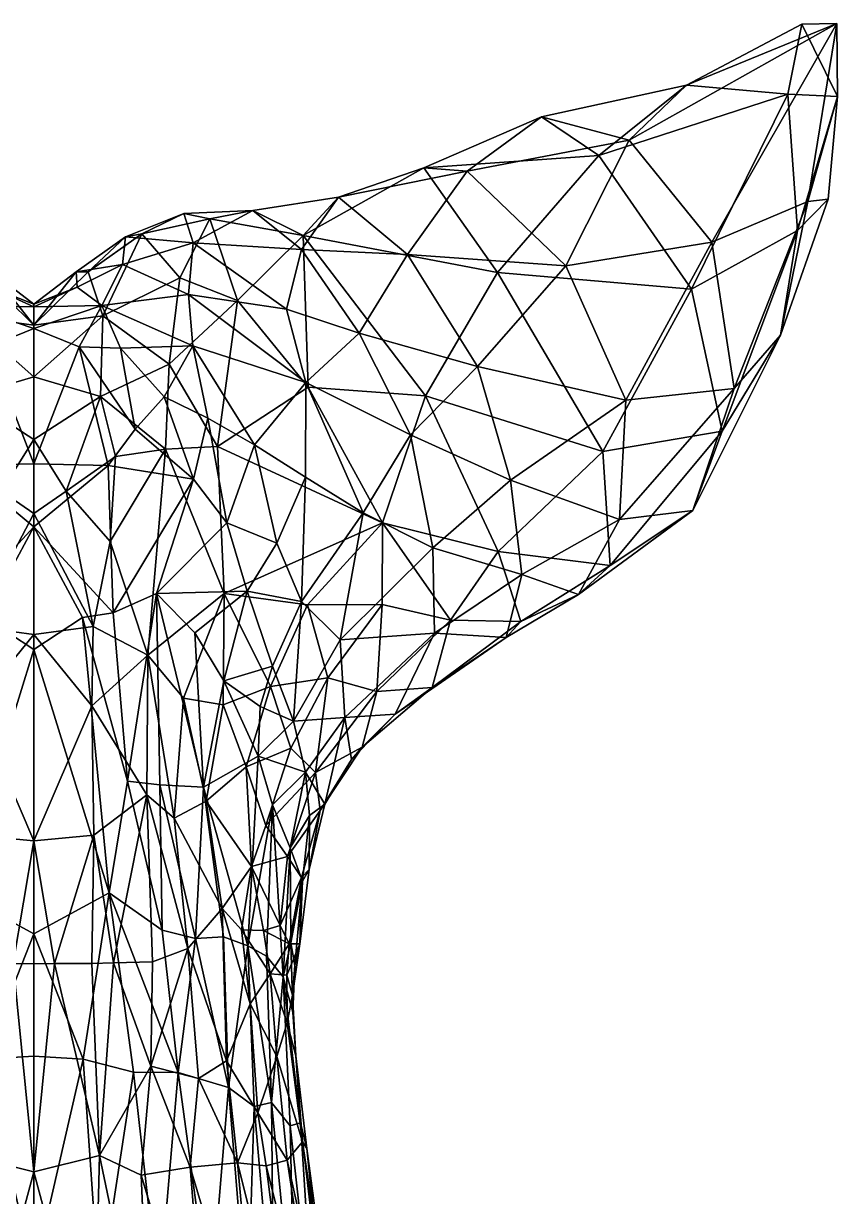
# Model space of a CAD drawing. Extents: x -2.24 to 2.24, y -3.24 to 6.35.
# Drawn here: x -0.021 to 1.593, y 4.027 to 6.352 of the extents above; entities that cross this region are included whole.
import ezdxf

# ---------------------------------------------------------------- set-up
doc = ezdxf.new("R2010")
doc.units = 0
doc.layers.add('ORCA$LWO', color=1, linetype='CONTINUOUS')

msp = doc.modelspace()

# ---------------------------------------------------------------- linework, layer by layer
at = {"layer": 'ORCA$LWO'}
for points in [[(1.5916, 6.3522, -0.5285), (1.2937, 6.2298, -0.5744), (1.1797, 6.121, -0.475)], [(1.3437, 5.9191, -0.4239), (1.5916, 6.3522, -0.5285), (1.1797, 6.121, -0.475)], [(1.5916, 6.3522, -0.5285), (1.522, 6.3511, -0.605), (1.2937, 6.2298, -0.5744)], [(1.4945, 6.2121, -0.6256), (1.2937, 6.2298, -0.5744), (1.522, 6.3511, -0.605)], [(1.5339, 5.9991, -0.4953), (1.5916, 6.3522, -0.5285), (1.3437, 5.9191, -0.4239)], [(1.593, 6.2075, -0.5852), (1.4945, 6.2121, -0.6256), (1.522, 6.3511, -0.605)], [(1.593, 6.2075, -0.5852), (1.522, 6.3511, -0.605), (1.5916, 6.3522, -0.5285)], [(1.593, 6.2075, -0.5852), (1.5916, 6.3522, -0.5285), (1.5339, 5.9991, -0.4953)], [(1.1201, 6.0904, -0.6147), (1.0063, 6.1674, -0.5394), (1.2937, 6.2298, -0.5744)], [(1.1797, 6.121, -0.475), (1.2937, 6.2298, -0.5744), (1.0063, 6.1674, -0.5394)], [(1.1201, 6.0904, -0.6147), (1.2937, 6.2298, -0.5744), (1.4945, 6.2121, -0.6256)], [(1.3033, 5.8256, -0.6219), (1.1201, 6.0904, -0.6147), (1.4945, 6.2121, -0.6256)], [(1.5137, 5.9421, -0.5925), (1.3033, 5.8256, -0.6219), (1.4945, 6.2121, -0.6256)], [(1.5137, 5.9421, -0.5925), (1.4945, 6.2121, -0.6256), (1.593, 6.2075, -0.5852)], [(1.5744, 6.0042, -0.5505), (1.5137, 5.9421, -0.5925), (1.593, 6.2075, -0.5852)], [(1.5744, 6.0042, -0.5505), (1.593, 6.2075, -0.5852), (1.5339, 5.9991, -0.4953)], [(1.1201, 6.0904, -0.6147), (0.7731, 6.0661, -0.576), (1.0063, 6.1674, -0.5394)], [(0.8591, 6.0598, -0.4683), (1.0063, 6.1674, -0.5394), (0.7731, 6.0661, -0.576)], [(1.1797, 6.121, -0.475), (1.0063, 6.1674, -0.5394), (0.8591, 6.0598, -0.4683)], [(1.1797, 6.121, -0.475), (0.8591, 6.0598, -0.4683), (1.0543, 5.8719, -0.3827)], [(1.3437, 5.9191, -0.4239), (1.1797, 6.121, -0.475), (1.0543, 5.8719, -0.3827)], [(0.9188, 5.859, -0.631), (0.7731, 6.0661, -0.576), (1.1201, 6.0904, -0.6147)], [(1.3033, 5.8256, -0.6219), (0.9188, 5.859, -0.631), (1.1201, 6.0904, -0.6147)], [(0.9188, 5.859, -0.631), (0.5338, 5.9318, -0.6131), (0.7731, 6.0661, -0.576)], [(0.6038, 6.0078, -0.4953), (0.7731, 6.0661, -0.576), (0.5338, 5.9318, -0.6131)], [(0.8591, 6.0598, -0.4683), (0.7731, 6.0661, -0.576), (0.6038, 6.0078, -0.4953)], [(0.7406, 5.8941, -0.3818), (0.8591, 6.0598, -0.4683), (0.6038, 6.0078, -0.4953)], [(1.0543, 5.8719, -0.3827), (0.8591, 6.0598, -0.4683), (0.7406, 5.8941, -0.3818)], [(0.6038, 6.0078, -0.4953), (0.5338, 5.9318, -0.6131), (0.4339, 5.9814, -0.5015)], [(0.6038, 6.0078, -0.4953), (0.4339, 5.9814, -0.5015), (0.5308, 5.9046, -0.39)], [(0.7406, 5.8941, -0.3818), (0.6038, 6.0078, -0.4953), (0.5308, 5.9046, -0.39)], [(1.3881, 5.629, -0.4143), (1.5339, 5.9991, -0.4953), (1.3437, 5.9191, -0.4239)], [(1.4801, 5.7348, -0.5032), (1.5339, 5.9991, -0.4953), (1.3881, 5.629, -0.4143)], [(1.4801, 5.7348, -0.5032), (1.5137, 5.9421, -0.5925), (1.5744, 6.0042, -0.5505)], [(1.4801, 5.7348, -0.5032), (1.5744, 6.0042, -0.5505), (1.5339, 5.9991, -0.4953)], [(0.2976, 5.9755, -0.4764), (0.2142, 5.9351, -0.548), (0.1815, 5.9297, -0.4441)], [(0.2976, 5.9755, -0.4764), (0.1815, 5.9297, -0.4441), (0.3157, 5.9175, -0.3737)], [(0.2976, 5.9755, -0.4764), (0.3489, 5.965, -0.587), (0.2142, 5.9351, -0.548)], [(0.4339, 5.9814, -0.5015), (0.3489, 5.965, -0.587), (0.2976, 5.9755, -0.4764)], [(0.3157, 5.9175, -0.3737), (0.4339, 5.9814, -0.5015), (0.2976, 5.9755, -0.4764)], [(0.5308, 5.9046, -0.39), (0.4339, 5.9814, -0.5015), (0.3157, 5.9175, -0.3737)], [(0.4339, 5.9814, -0.5015), (0.5338, 5.9318, -0.6131), (0.3489, 5.965, -0.587)], [(0.2893, 5.8479, -0.6191), (0.2142, 5.9351, -0.548), (0.3489, 5.965, -0.587)], [(0.2893, 5.8479, -0.6191), (0.3489, 5.965, -0.587), (0.4034, 5.8029, -0.6389)], [(0.4034, 5.8029, -0.6389), (0.3489, 5.965, -0.587), (0.5338, 5.9318, -0.6131)], [(0.1815, 5.9297, -0.4441), (0.1079, 5.86, -0.5109), (0.084, 5.8599, -0.4141)], [(0.176, 5.8745, -0.3506), (0.1815, 5.9297, -0.4441), (0.084, 5.8599, -0.4141)], [(0.137, 5.7731, -0.5745), (0.1079, 5.86, -0.5109), (0.2142, 5.9351, -0.548)], [(0.1815, 5.9297, -0.4441), (0.2142, 5.9351, -0.548), (0.1079, 5.86, -0.5109)], [(0.2893, 5.8479, -0.6191), (0.137, 5.7731, -0.5745), (0.2142, 5.9351, -0.548)], [(0.3157, 5.9175, -0.3737), (0.1815, 5.9297, -0.4441), (0.176, 5.8745, -0.3506)], [(0.5439, 5.6315, -0.6236), (0.4034, 5.8029, -0.6389), (0.5338, 5.9318, -0.6131)], [(0.7766, 5.6143, -0.6168), (0.5338, 5.9318, -0.6131), (0.9188, 5.859, -0.631)], [(0.7766, 5.6143, -0.6168), (0.5439, 5.6315, -0.6236), (0.5338, 5.9318, -0.6131)], [(1.3642, 5.5443, -0.5487), (1.3033, 5.8256, -0.6219), (1.5137, 5.9421, -0.5925)], [(1.3642, 5.5443, -0.5487), (1.5137, 5.9421, -0.5925), (1.4801, 5.7348, -0.5032)], [(0.3067, 5.8153, -0.2985), (0.3157, 5.9175, -0.3737), (0.176, 5.8745, -0.3506)], [(0.5009, 5.7862, -0.3072), (0.3157, 5.9175, -0.3737), (0.3067, 5.8153, -0.2985)], [(0.5009, 5.7862, -0.3072), (0.5308, 5.9046, -0.39), (0.3157, 5.9175, -0.3737)], [(1.1735, 5.606, -0.3495), (1.3437, 5.9191, -0.4239), (1.0543, 5.8719, -0.3827)], [(1.3881, 5.629, -0.4143), (1.3437, 5.9191, -0.4239), (1.1735, 5.606, -0.3495)], [(0.6449, 5.7387, -0.3087), (0.5308, 5.9046, -0.39), (0.5009, 5.7862, -0.3072)], [(0.6449, 5.7387, -0.3087), (0.7406, 5.8941, -0.3818), (0.5308, 5.9046, -0.39)], [(0.8794, 5.6727, -0.3187), (0.7406, 5.8941, -0.3818), (0.6449, 5.7387, -0.3087)], [(0.8794, 5.6727, -0.3187), (1.0543, 5.8719, -0.3827), (0.7406, 5.8941, -0.3818)], [(0, 5.7542, -0.4649), (-0.137, 5.7731, -0.5745), (-0.1079, 5.86, -0.5109)], [(-0.1079, 5.86, -0.5109), (-0.084, 5.8599, -0.4141), (0, 5.7542, -0.4649)], [(0, 5.7962, -0.3852), (-0.084, 5.8599, -0.4141), (-0.0856, 5.8296, -0.3284)], [(0, 5.7542, -0.4649), (-0.084, 5.8599, -0.4141), (0, 5.7962, -0.3852)], [(0.137, 5.7731, -0.5745), (0, 5.7542, -0.4649), (0.1079, 5.86, -0.5109)], [(0.084, 5.8599, -0.4141), (0.1079, 5.86, -0.5109), (0, 5.7542, -0.4649)], [(0.084, 5.8599, -0.4141), (0, 5.7542, -0.4649), (0, 5.7962, -0.3852)], [(0.084, 5.8599, -0.4141), (0, 5.7962, -0.3852), (0.0856, 5.8296, -0.3284)], [(0.176, 5.8745, -0.3506), (0.084, 5.8599, -0.4141), (0.0856, 5.8296, -0.3284)], [(0.1348, 5.7931, -0.2776), (0.176, 5.8745, -0.3506), (0.0856, 5.8296, -0.3284)], [(0.3067, 5.8153, -0.2985), (0.176, 5.8745, -0.3506), (0.1348, 5.7931, -0.2776)], [(0.7766, 5.6143, -0.6168), (0.9188, 5.859, -0.631), (1.1277, 5.5038, -0.5954)], [(1.1735, 5.606, -0.3495), (1.0543, 5.8719, -0.3827), (0.8794, 5.6727, -0.3187)], [(1.1277, 5.5038, -0.5954), (0.9188, 5.859, -0.631), (1.3033, 5.8256, -0.6219)], [(0.2685, 5.6772, -0.6231), (0.137, 5.7731, -0.5745), (0.2893, 5.8479, -0.6191)], [(0.4034, 5.8029, -0.6389), (0.2685, 5.6772, -0.6231), (0.2893, 5.8479, -0.6191)], [(-0.0856, 5.8296, -0.3284), (-0.1348, 5.7931, -0.2776), (0, 5.7908, -0.3064)], [(0, 5.7962, -0.3852), (-0.0856, 5.8296, -0.3284), (0, 5.7908, -0.3064)], [(0.0856, 5.8296, -0.3284), (0, 5.7962, -0.3852), (0, 5.7908, -0.3064)], [(0.1348, 5.7931, -0.2776), (0.0856, 5.8296, -0.3284), (0, 5.7908, -0.3064)], [(0.3067, 5.8153, -0.2985), (0.1348, 5.7931, -0.2776), (0.3153, 5.7133, -0.2497)], [(0.5009, 5.7862, -0.3072), (0.3067, 5.8153, -0.2985), (0.5393, 5.6406, -0.2584)], [(0.5393, 5.6406, -0.2584), (0.3067, 5.8153, -0.2985), (0.3153, 5.7133, -0.2497)], [(1.3642, 5.5443, -0.5487), (1.1277, 5.5038, -0.5954), (1.3033, 5.8256, -0.6219)], [(0, 5.7908, -0.3064), (-0.1348, 5.7931, -0.2776), (0, 5.7474, -0.2301)], [(0, 5.7474, -0.2301), (-0.1348, 5.7931, -0.2776), (-0.0897, 5.7111, -0.2134)], [(0.1348, 5.7931, -0.2776), (0, 5.7908, -0.3064), (0, 5.7474, -0.2301)], [(0.1348, 5.7931, -0.2776), (0, 5.7474, -0.2301), (0.0897, 5.7111, -0.2134)], [(0.1717, 5.7088, -0.2245), (0.1348, 5.7931, -0.2776), (0.0897, 5.7111, -0.2134)], [(0.3153, 5.7133, -0.2497), (0.1348, 5.7931, -0.2776), (0.1717, 5.7088, -0.2245)], [(0.3641, 5.5138, -0.6193), (0.2685, 5.6772, -0.6231), (0.4034, 5.8029, -0.6389)], [(0.5439, 5.6315, -0.6236), (0.3641, 5.5138, -0.6193), (0.4034, 5.8029, -0.6389)], [(0, 5.6517, -0.5224), (-0.1319, 5.6127, -0.5977), (-0.137, 5.7731, -0.5745)], [(0, 5.6517, -0.5224), (-0.137, 5.7731, -0.5745), (0, 5.7542, -0.4649)], [(0.1319, 5.6127, -0.5977), (0, 5.6517, -0.5224), (0.137, 5.7731, -0.5745)], [(0.137, 5.7731, -0.5745), (0, 5.6517, -0.5224), (0, 5.7542, -0.4649)], [(0.2685, 5.6772, -0.6231), (0.1319, 5.6127, -0.5977), (0.137, 5.7731, -0.5745)], [(0.5393, 5.6406, -0.2584), (0.6449, 5.7387, -0.3087), (0.5009, 5.7862, -0.3072)], [(0, 5.7474, -0.2301), (-0.0897, 5.7111, -0.2134), (0, 5.4797, -0.0221)], [(0.0897, 5.7111, -0.2134), (0, 5.7474, -0.2301), (0, 5.4797, -0.0221)], [(0.7466, 5.537, -0.2693), (0.6449, 5.7387, -0.3087), (0.5393, 5.6406, -0.2584)], [(0.8794, 5.6727, -0.3187), (0.6449, 5.7387, -0.3087), (0.7466, 5.537, -0.2693)], [(1.3061, 5.3871, -0.4465), (1.3642, 5.5443, -0.5487), (1.4801, 5.7348, -0.5032)], [(1.3061, 5.3871, -0.4465), (1.4801, 5.7348, -0.5032), (1.3881, 5.629, -0.4143)], [(0, 5.4797, -0.0221), (-0.0897, 5.7111, -0.2134), (-0.1473, 5.4763, -0.0664)], [(0.0897, 5.7111, -0.2134), (0, 5.4797, -0.0221), (0.1473, 5.4763, -0.0664)], [(0.2009, 5.5479, -0.1342), (0.1717, 5.7088, -0.2245), (0.0897, 5.7111, -0.2134)], [(0.1473, 5.4763, -0.0664), (0.2009, 5.5479, -0.1342), (0.0897, 5.7111, -0.2134)], [(0.2584, 5.6125, -0.1908), (0.3153, 5.7133, -0.2497), (0.1717, 5.7088, -0.2245)], [(0.2584, 5.6125, -0.1908), (0.1717, 5.7088, -0.2245), (0.2009, 5.5479, -0.1342)], [(0.3451, 5.5701, -0.1946), (0.3153, 5.7133, -0.2497), (0.2584, 5.6125, -0.1908)], [(0.4374, 5.5174, -0.1986), (0.3153, 5.7133, -0.2497), (0.3451, 5.5701, -0.1946)], [(0.4374, 5.5174, -0.1986), (0.5393, 5.6406, -0.2584), (0.3153, 5.7133, -0.2497)], [(0.261, 5.5086, -0.617), (0.1319, 5.6127, -0.5977), (0.2685, 5.6772, -0.6231)], [(0.261, 5.5086, -0.617), (0.2685, 5.6772, -0.6231), (0.3641, 5.5138, -0.6193)], [(0.9451, 5.4471, -0.298), (0.8794, 5.6727, -0.3187), (0.7466, 5.537, -0.2693)], [(0.9451, 5.4471, -0.298), (1.1735, 5.606, -0.3495), (0.8794, 5.6727, -0.3187)], [(0, 5.5278, -0.5564), (-0.1319, 5.6127, -0.5977), (0, 5.6517, -0.5224)], [(0.1319, 5.6127, -0.5977), (0, 5.5278, -0.5564), (0, 5.6517, -0.5224)], [(0.6908, 5.3624, -0.5808), (0.3641, 5.5138, -0.6193), (0.5439, 5.6315, -0.6236)], [(0.5385, 5.4529, -0.2037), (0.5393, 5.6406, -0.2584), (0.4374, 5.5174, -0.1986)], [(0.6525, 5.3822, -0.2152), (0.5393, 5.6406, -0.2584), (0.5385, 5.4529, -0.2037)], [(0.6525, 5.3822, -0.2152), (0.7466, 5.537, -0.2693), (0.5393, 5.6406, -0.2584)], [(0.6908, 5.3624, -0.5808), (0.5439, 5.6315, -0.6236), (0.7766, 5.6143, -0.6168)], [(1.3881, 5.629, -0.4143), (1.1735, 5.606, -0.3495), (1.161, 5.369, -0.3582)], [(1.3061, 5.3871, -0.4465), (1.3881, 5.629, -0.4143), (1.161, 5.369, -0.3582)], [(0, 5.5278, -0.5564), (-0.0643, 5.4252, -0.5877), (-0.1319, 5.6127, -0.5977)], [(0.0643, 5.4252, -0.5877), (0, 5.5278, -0.5564), (0.1319, 5.6127, -0.5977)], [(0.0643, 5.4252, -0.5877), (0.1319, 5.6127, -0.5977), (0.1616, 5.4938, -0.6072)], [(0.261, 5.5086, -0.617), (0.1616, 5.4938, -0.6072), (0.1319, 5.6127, -0.5977)], [(0.3165, 5.4493, -0.1362), (0.2584, 5.6125, -0.1908), (0.2009, 5.5479, -0.1342)], [(0.3165, 5.4493, -0.1362), (0.3451, 5.5701, -0.1946), (0.2584, 5.6125, -0.1908)], [(0.9204, 5.3059, -0.5524), (0.6908, 5.3624, -0.5808), (0.7766, 5.6143, -0.6168)], [(0.9204, 5.3059, -0.5524), (0.7766, 5.6143, -0.6168), (1.1277, 5.5038, -0.5954)], [(1.161, 5.369, -0.3582), (1.1735, 5.606, -0.3495), (0.9451, 5.4471, -0.298)], [(0.3824, 5.3624, -0.1342), (0.3451, 5.5701, -0.1946), (0.3165, 5.4493, -0.1362)], [(0.3824, 5.3624, -0.1342), (0.4374, 5.5174, -0.1986), (0.3451, 5.5701, -0.1946)], [(0.3165, 5.4493, -0.1362), (0.2009, 5.5479, -0.1342), (0.1473, 5.4763, -0.0664)], [(0.7911, 5.3131, -0.2493), (0.7466, 5.537, -0.2693), (0.6525, 5.3822, -0.2152)], [(0.7911, 5.3131, -0.2493), (0.9451, 5.4471, -0.298), (0.7466, 5.537, -0.2693)], [(1.1426, 5.278, -0.5007), (1.1277, 5.5038, -0.5954), (1.3642, 5.5443, -0.5487)], [(1.3061, 5.3871, -0.4465), (1.1426, 5.278, -0.5007), (1.3642, 5.5443, -0.5487)], [(0, 5.3813, -0.5764), (-0.0643, 5.4252, -0.5877), (0, 5.5278, -0.5564)], [(0.0643, 5.4252, -0.5877), (0, 5.3813, -0.5764), (0, 5.5278, -0.5564)], [(0.3776, 5.2227, -0.5767), (0.261, 5.5086, -0.617), (0.3641, 5.5138, -0.6193)], [(0.3776, 5.2227, -0.5767), (0.3641, 5.5138, -0.6193), (0.6908, 5.3624, -0.5808)], [(0.4818, 5.3225, -0.1597), (0.4374, 5.5174, -0.1986), (0.3824, 5.3624, -0.1342)], [(0.4818, 5.3225, -0.1597), (0.5385, 5.4529, -0.2037), (0.4374, 5.5174, -0.1986)], [(0.1514, 5.3257, -0.5971), (0.0643, 5.4252, -0.5877), (0.1616, 5.4938, -0.6072)], [(0.261, 5.5086, -0.617), (0.1514, 5.3257, -0.5971), (0.1616, 5.4938, -0.6072)], [(0.2257, 5.1001, -0.5799), (0.1514, 5.3257, -0.5971), (0.261, 5.5086, -0.617)], [(0.2257, 5.1001, -0.5799), (0.261, 5.5086, -0.617), (0.3776, 5.2227, -0.5767)], [(1.1426, 5.278, -0.5007), (0.9204, 5.3059, -0.5524), (1.1277, 5.5038, -0.5954)], [(0, 5.3545, 0.0509), (-0.1473, 5.4763, -0.0664), (-0.1575, 5.1839, 0.0785)], [(0, 5.4797, -0.0221), (-0.1473, 5.4763, -0.0664), (0, 5.3545, 0.0509)], [(0.1473, 5.4763, -0.0664), (0, 5.4797, -0.0221), (0, 5.3545, 0.0509)], [(0.1473, 5.4763, -0.0664), (0, 5.3545, 0.0509), (0.1575, 5.1839, 0.0785)], [(0.1575, 5.1839, 0.0785), (0.3165, 5.4493, -0.1362), (0.1473, 5.4763, -0.0664)], [(0.3165, 5.4493, -0.1362), (0.1575, 5.1839, 0.0785), (0.2433, 5.2227, 0.006)], [(0.2433, 5.2227, 0.006), (0.3824, 5.3624, -0.1342), (0.3165, 5.4493, -0.1362)], [(0.5307, 5.2065, -0.1574), (0.5385, 5.4529, -0.2037), (0.4818, 5.3225, -0.1597)], [(0.5307, 5.2065, -0.1574), (0.6525, 5.3822, -0.2152), (0.5385, 5.4529, -0.2037)], [(0.9672, 5.2605, -0.3171), (0.9451, 5.4471, -0.298), (0.7911, 5.3131, -0.2493)], [(0.9672, 5.2605, -0.3171), (1.161, 5.369, -0.3582), (0.9451, 5.4471, -0.298)], [(0, 5.3813, -0.5764), (-0.1178, 5.1569, -0.5926), (-0.0643, 5.4252, -0.5877)], [(0.1178, 5.1569, -0.5926), (0, 5.3813, -0.5764), (0.0643, 5.4252, -0.5877)], [(0.1178, 5.1569, -0.5926), (0.0643, 5.4252, -0.5877), (0.1514, 5.3257, -0.5971)], [(0, 5.1414, -0.5945), (-0.1178, 5.1569, -0.5926), (0, 5.3813, -0.5764)], [(0.1178, 5.1569, -0.5926), (0, 5.1414, -0.5945), (0, 5.3813, -0.5764)], [(0.6072, 5.1307, -0.1855), (0.6525, 5.3822, -0.2152), (0.5307, 5.2065, -0.1574)], [(0.6072, 5.1307, -0.1855), (0.7911, 5.3131, -0.2493), (0.6525, 5.3822, -0.2152)], [(1.0799, 5.2203, -0.4004), (1.1426, 5.278, -0.5007), (1.3061, 5.3871, -0.4465)], [(1.0799, 5.2203, -0.4004), (1.3061, 5.3871, -0.4465), (1.161, 5.369, -0.3582)], [(-0.0968, 5.1751, 0.1071), (0, 5.3545, 0.0509), (-0.1575, 5.1839, 0.0785)], [(0, 5.1114, 0.1556), (0, 5.3545, 0.0509), (-0.0968, 5.1751, 0.1071)], [(0, 5.3545, 0.0509), (0, 5.1114, 0.1556), (0.0968, 5.1751, 0.1071)], [(0, 5.3545, 0.0509), (0.0968, 5.1751, 0.1071), (0.1575, 5.1839, 0.0785)], [(0.4231, 5.2269, -0.1151), (0.3824, 5.3624, -0.1342), (0.2433, 5.2227, 0.006)], [(0.3776, 5.2227, -0.5767), (0.6908, 5.3624, -0.5808), (0.5422, 5.2, -0.5569)], [(0.4231, 5.2269, -0.1151), (0.4818, 5.3225, -0.1597), (0.3824, 5.3624, -0.1342)], [(0.6905, 5.2008, -0.547), (0.5422, 5.2, -0.5569), (0.6908, 5.3624, -0.5808)], [(0.6905, 5.2008, -0.547), (0.6908, 5.3624, -0.5808), (0.8259, 5.17, -0.5155)], [(0.8259, 5.17, -0.5155), (0.6908, 5.3624, -0.5808), (0.9204, 5.3059, -0.5524)], [(1.0799, 5.2203, -0.4004), (1.161, 5.369, -0.3582), (0.9672, 5.2605, -0.3171)], [(0.2257, 5.1001, -0.5799), (0.1178, 5.1569, -0.5926), (0.1514, 5.3257, -0.5971)], [(0.5307, 5.2065, -0.1574), (0.4818, 5.3225, -0.1597), (0.4231, 5.2269, -0.1151)], [(0.7943, 5.1438, -0.2693), (0.7911, 5.3131, -0.2493), (0.6072, 5.1307, -0.1855)], [(0.9672, 5.2605, -0.3171), (0.7911, 5.3131, -0.2493), (0.7943, 5.1438, -0.2693)], [(0.9654, 5.167, -0.4611), (0.8259, 5.17, -0.5155), (0.9204, 5.3059, -0.5524)], [(0.9654, 5.167, -0.4611), (0.9204, 5.3059, -0.5524), (1.1426, 5.278, -0.5007)], [(0.9654, 5.167, -0.4611), (1.1426, 5.278, -0.5007), (1.0799, 5.2203, -0.4004)], [(0.9364, 5.1354, -0.3648), (0.9672, 5.2605, -0.3171), (0.7943, 5.1438, -0.2693)], [(0.9364, 5.1354, -0.3648), (1.0799, 5.2203, -0.4004), (0.9672, 5.2605, -0.3171)], [(0.1859, 4.8508, 0.1964), (0.2433, 5.2227, 0.006), (0.1575, 5.1839, 0.0785)], [(0.2433, 5.2227, 0.006), (0.1859, 4.8508, 0.1964), (0.2498, 4.8435, 0.1652)], [(0.2967, 5.0154, -0.5594), (0.2257, 5.1001, -0.5799), (0.3776, 5.2227, -0.5767)], [(0.3194, 5.1448, -0.0202), (0.4231, 5.2269, -0.1151), (0.2433, 5.2227, 0.006)], [(0.2433, 5.2227, 0.006), (0.2498, 4.8435, 0.1652), (0.3361, 4.8385, 0.0978)], [(0.3194, 5.1448, -0.0202), (0.2433, 5.2227, 0.006), (0.3361, 4.8385, 0.0978)], [(0.3756, 5.0017, -0.539), (0.2967, 5.0154, -0.5594), (0.3776, 5.2227, -0.5767)], [(0.4231, 5.2269, -0.1151), (0.3194, 5.1448, -0.0202), (0.3768, 5.0492, -0.036)], [(0.3756, 5.0017, -0.539), (0.3776, 5.2227, -0.5767), (0.4694, 5.0384, -0.5255)], [(0.4231, 5.2269, -0.1151), (0.3768, 5.0492, -0.036), (0.4728, 5.0785, -0.1144)], [(0.4694, 5.0384, -0.5255), (0.3776, 5.2227, -0.5767), (0.5422, 5.2, -0.5569)], [(0.4728, 5.0785, -0.1144), (0.5307, 5.2065, -0.1574), (0.4231, 5.2269, -0.1151)], [(0.9364, 5.1354, -0.3648), (0.9654, 5.167, -0.4611), (1.0799, 5.2203, -0.4004)], [(0.5827, 5.0555, -0.5102), (0.4694, 5.0384, -0.5255), (0.5422, 5.2, -0.5569)], [(0.5146, 4.9694, -0.1333), (0.5307, 5.2065, -0.1574), (0.4728, 5.0785, -0.1144)], [(0.5146, 4.9694, -0.1333), (0.6072, 5.1307, -0.1855), (0.5307, 5.2065, -0.1574)], [(0.5827, 5.0555, -0.5102), (0.5422, 5.2, -0.5569), (0.6905, 5.2008, -0.547)], [(0.6796, 5.0281, -0.4716), (0.5827, 5.0555, -0.5102), (0.6905, 5.2008, -0.547)], [(0.6796, 5.0281, -0.4716), (0.6905, 5.2008, -0.547), (0.8259, 5.17, -0.5155)], [(-0.0968, 5.1751, 0.1071), (-0.1492, 4.6292, 0.2896), (0, 5.1114, 0.1556)], [(0.1492, 4.6292, 0.2896), (0.0968, 5.1751, 0.1071), (0, 5.1114, 0.1556)], [(0.1575, 5.1839, 0.0785), (0.0968, 5.1751, 0.1071), (0.1859, 4.8508, 0.1964)], [(0.1492, 4.6292, 0.2896), (0.1859, 4.8508, 0.1964), (0.0968, 5.1751, 0.1071)], [(0.7896, 5.0362, -0.4136), (0.6796, 5.0281, -0.4716), (0.8259, 5.17, -0.5155)], [(0.7896, 5.0362, -0.4136), (0.8259, 5.17, -0.5155), (0.9654, 5.167, -0.4611)], [(0.9364, 5.1354, -0.3648), (0.7896, 5.0362, -0.4136), (0.9654, 5.167, -0.4611)], [(0, 5.1414, -0.5945), (-0.1148, 4.9999, -0.5929), (-0.1178, 5.1569, -0.5926)], [(0, 4.7327, -0.6174), (-0.1148, 4.9999, -0.5929), (0, 5.1414, -0.5945)], [(0.1148, 4.9999, -0.5929), (0, 5.1414, -0.5945), (0.1178, 5.1569, -0.5926)], [(0.1148, 4.9999, -0.5929), (0, 4.7327, -0.6174), (0, 5.1414, -0.5945)], [(0.2257, 5.1001, -0.5799), (0.1148, 4.9999, -0.5929), (0.1178, 5.1569, -0.5926)], [(0.3194, 5.1448, -0.0202), (0.3361, 4.8385, 0.0978), (0.3768, 5.0492, -0.036)], [(0.7943, 5.1438, -0.2693), (0.6072, 5.1307, -0.1855), (0.6166, 4.9766, -0.2133)], [(0.7164, 4.9831, -0.3043), (0.7943, 5.1438, -0.2693), (0.6166, 4.9766, -0.2133)], [(0.7164, 4.9831, -0.3043), (0.9364, 5.1354, -0.3648), (0.7943, 5.1438, -0.2693)], [(0.6166, 4.9766, -0.2133), (0.6072, 5.1307, -0.1855), (0.5146, 4.9694, -0.1333)], [(0.7164, 4.9831, -0.3043), (0.7896, 5.0362, -0.4136), (0.9364, 5.1354, -0.3648)], [(-0.1492, 4.6292, 0.2896), (0, 4.5481, 0.3419), (0, 5.1114, 0.1556)], [(0, 4.5481, 0.3419), (0.1492, 4.6292, 0.2896), (0, 5.1114, 0.1556)], [(0.2243, 4.8233, -0.5616), (0.1148, 4.9999, -0.5929), (0.2257, 5.1001, -0.5799)], [(0.2243, 4.8233, -0.5616), (0.2257, 5.1001, -0.5799), (0.2784, 4.777, -0.5369)], [(0.2784, 4.777, -0.5369), (0.2257, 5.1001, -0.5799), (0.2967, 5.0154, -0.5594)], [(0.4488, 4.9985, -0.0853), (0.4728, 5.0785, -0.1144), (0.3768, 5.0492, -0.036)], [(0.5146, 4.9694, -0.1333), (0.4728, 5.0785, -0.1144), (0.4488, 4.9985, -0.0853)], [(0.3768, 5.0492, -0.036), (0.3361, 4.8385, 0.0978), (0.4448, 4.9002, -0.0583)], [(0.4488, 4.9985, -0.0853), (0.3768, 5.0492, -0.036), (0.4448, 4.9002, -0.0583)], [(0.5096, 4.9162, -0.4758), (0.4694, 5.0384, -0.5255), (0.5827, 5.0555, -0.5102)], [(0.5582, 4.8677, -0.42), (0.5096, 4.9162, -0.4758), (0.5827, 5.0555, -0.5102)], [(0.5582, 4.8677, -0.42), (0.5827, 5.0555, -0.5102), (0.6796, 5.0281, -0.4716)], [(0.421, 4.8793, -0.4976), (0.3756, 5.0017, -0.539), (0.4694, 5.0384, -0.5255)], [(0.5096, 4.9162, -0.4758), (0.421, 4.8793, -0.4976), (0.4694, 5.0384, -0.5255)], [(0.6511, 4.9182, -0.3678), (0.5582, 4.8677, -0.42), (0.6796, 5.0281, -0.4716)], [(0.6511, 4.9182, -0.3678), (0.6796, 5.0281, -0.4716), (0.7896, 5.0362, -0.4136)], [(0.7164, 4.9831, -0.3043), (0.6511, 4.9182, -0.3678), (0.7896, 5.0362, -0.4136)], [(0, 4.7327, -0.6174), (-0.1191, 4.7436, -0.594), (-0.1148, 4.9999, -0.5929)], [(0.1191, 4.7436, -0.594), (0, 4.7327, -0.6174), (0.1148, 4.9999, -0.5929)], [(0.2243, 4.8233, -0.5616), (0.1191, 4.7436, -0.594), (0.1148, 4.9999, -0.5929)], [(0.3414, 4.8111, -0.5144), (0.2784, 4.777, -0.5369), (0.2967, 5.0154, -0.5594)], [(0.3414, 4.8111, -0.5144), (0.2967, 5.0154, -0.5594), (0.3756, 5.0017, -0.539)], [(0.3414, 4.8111, -0.5144), (0.3756, 5.0017, -0.539), (0.421, 4.8793, -0.4976)], [(0.4448, 4.9002, -0.0583), (0.5146, 4.9694, -0.1333), (0.4488, 4.9985, -0.0853)], [(0.6166, 4.9766, -0.2133), (0.5146, 4.9694, -0.1333), (0.5387, 4.8686, -0.1568)], [(0.5771, 4.8051, -0.2375), (0.6166, 4.9766, -0.2133), (0.5387, 4.8686, -0.1568)], [(0.5771, 4.8051, -0.2375), (0.6299, 4.8938, -0.272), (0.6166, 4.9766, -0.2133)], [(0.6299, 4.8938, -0.272), (0.7164, 4.9831, -0.3043), (0.6166, 4.9766, -0.2133)], [(0.6299, 4.8938, -0.272), (0.6511, 4.9182, -0.3678), (0.7164, 4.9831, -0.3043)], [(0.5146, 4.9694, -0.1333), (0.4448, 4.9002, -0.0583), (0.5387, 4.8686, -0.1568)], [(0.46, 4.7627, -0.4433), (0.421, 4.8793, -0.4976), (0.5096, 4.9162, -0.4758)], [(0.46, 4.7627, -0.4433), (0.5096, 4.9162, -0.4758), (0.5582, 4.8677, -0.42)], [(0.5675, 4.7924, -0.3279), (0.5582, 4.8677, -0.42), (0.6511, 4.9182, -0.3678)], [(0.5675, 4.7924, -0.3279), (0.6511, 4.9182, -0.3678), (0.6299, 4.8938, -0.272)], [(0.4448, 4.9002, -0.0583), (0.3361, 4.8385, 0.0978), (0.4243, 4.5241, 0.1029)], [(0.4448, 4.9002, -0.0583), (0.4243, 4.5241, 0.1029), (0.4733, 4.8036, -0.0688)], [(0.4448, 4.9002, -0.0583), (0.4733, 4.8036, -0.0688), (0.5387, 4.8686, -0.1568)], [(0.5771, 4.8051, -0.2375), (0.5675, 4.7924, -0.3279), (0.6299, 4.8938, -0.272)], [(0.4312, 4.6815, -0.4417), (0.3414, 4.8111, -0.5144), (0.421, 4.8793, -0.4976)], [(0.46, 4.7627, -0.4433), (0.4312, 4.6815, -0.4417), (0.421, 4.8793, -0.4976)], [(0.5027, 4.7014, -0.3802), (0.46, 4.7627, -0.4433), (0.5582, 4.8677, -0.42)], [(0.5387, 4.8686, -0.1568), (0.4733, 4.8036, -0.0688), (0.5084, 4.7186, -0.1098)], [(0.5675, 4.7924, -0.3279), (0.5027, 4.7014, -0.3802), (0.5582, 4.8677, -0.42)], [(0.5084, 4.7186, -0.1098), (0.5467, 4.7823, -0.1741), (0.5387, 4.8686, -0.1568)], [(0.5467, 4.7823, -0.1741), (0.5771, 4.8051, -0.2375), (0.5387, 4.8686, -0.1568)], [(0.1492, 4.6292, 0.2896), (0.2541, 4.5554, 0.2683), (0.1859, 4.8508, 0.1964)], [(0.2498, 4.8435, 0.1652), (0.1859, 4.8508, 0.1964), (0.2541, 4.5554, 0.2683)], [(0.2498, 4.8435, 0.1652), (0.2541, 4.5554, 0.2683), (0.3207, 4.5386, 0.2219)], [(0.3361, 4.8385, 0.0978), (0.2498, 4.8435, 0.1652), (0.3207, 4.5386, 0.2219)], [(0.3758, 4.5421, 0.1618), (0.3361, 4.8385, 0.0978), (0.3207, 4.5386, 0.2219)], [(0.3758, 4.5421, 0.1618), (0.4243, 4.5241, 0.1029), (0.3361, 4.8385, 0.0978)], [(0.1191, 4.7436, -0.594), (0.2243, 4.8233, -0.5616), (0.1579, 4.4908, -0.5705)], [(0.235, 4.4928, -0.5467), (0.1579, 4.4908, -0.5705), (0.2243, 4.8233, -0.5616)], [(0.3052, 4.5192, -0.5125), (0.235, 4.4928, -0.5467), (0.2243, 4.8233, -0.5616)], [(0.2243, 4.8233, -0.5616), (0.2784, 4.777, -0.5369), (0.3052, 4.5192, -0.5125)], [(0.3734, 4.598, -0.4696), (0.2784, 4.777, -0.5369), (0.3414, 4.8111, -0.5144)], [(0.3734, 4.598, -0.4696), (0.3414, 4.8111, -0.5144), (0.4312, 4.6815, -0.4417)], [(0.4243, 4.5241, 0.1029), (0.4611, 4.5035, 0.0454), (0.4733, 4.8036, -0.0688)], [(0.4733, 4.8036, -0.0688), (0.4611, 4.5035, 0.0454), (0.4942, 4.4626, -0.0176)], [(0.4733, 4.8036, -0.0688), (0.4942, 4.4626, -0.0176), (0.5084, 4.7186, -0.1098)], [(0.5305, 4.6598, -0.3065), (0.5027, 4.7014, -0.3802), (0.5675, 4.7924, -0.3279)], [(0.5305, 4.6598, -0.3065), (0.5675, 4.7924, -0.3279), (0.5455, 4.6755, -0.2329)], [(0.5455, 4.6755, -0.2329), (0.5675, 4.7924, -0.3279), (0.5771, 4.8051, -0.2375)], [(0.5771, 4.8051, -0.2375), (0.5467, 4.7823, -0.1741), (0.5455, 4.6755, -0.2329)], [(0.3734, 4.598, -0.4696), (0.3052, 4.5192, -0.5125), (0.2784, 4.777, -0.5369)], [(0.5467, 4.7823, -0.1741), (0.5084, 4.7186, -0.1098), (0.5328, 4.6524, -0.1688)], [(0.5467, 4.7823, -0.1741), (0.5328, 4.6524, -0.1688), (0.5455, 4.6755, -0.2329)], [(0, 4.7327, -0.6174), (-0.0411, 4.4892, -0.6052), (-0.1191, 4.7436, -0.594)], [(0.0411, 4.4892, -0.6052), (0, 4.7327, -0.6174), (0.1191, 4.7436, -0.594)], [(0.1191, 4.7436, -0.594), (0.1152, 4.4894, -0.5898), (0.0411, 4.4892, -0.6052)], [(0.1579, 4.4908, -0.5705), (0.1152, 4.4894, -0.5898), (0.1191, 4.7436, -0.594)], [(0.4312, 4.6815, -0.4417), (0.46, 4.7627, -0.4433), (0.5027, 4.7014, -0.3802)], [(0, 4.4887, -0.6147), (-0.0411, 4.4892, -0.6052), (0, 4.7327, -0.6174)], [(0.0411, 4.4892, -0.6052), (0, 4.4887, -0.6147), (0, 4.7327, -0.6174)], [(0.488, 4.5647, -0.3588), (0.4312, 4.6815, -0.4417), (0.5027, 4.7014, -0.3802)], [(0.5305, 4.6598, -0.3065), (0.488, 4.5647, -0.3588), (0.5027, 4.7014, -0.3802)], [(0.5084, 4.7186, -0.1098), (0.4942, 4.4626, -0.0176), (0.5095, 4.53, -0.0932)], [(0.5084, 4.7186, -0.1098), (0.5095, 4.53, -0.0932), (0.5328, 4.6524, -0.1688)], [(0.4116, 4.5559, -0.436), (0.3734, 4.598, -0.4696), (0.4312, 4.6815, -0.4417)], [(0.4554, 4.555, -0.3968), (0.4116, 4.5559, -0.436), (0.4312, 4.6815, -0.4417)], [(0.4554, 4.555, -0.3968), (0.4312, 4.6815, -0.4417), (0.488, 4.5647, -0.3588)], [(0.5271, 4.5284, -0.2468), (0.5305, 4.6598, -0.3065), (0.5455, 4.6755, -0.2329)], [(0.5455, 4.6755, -0.2329), (0.5328, 4.6524, -0.1688), (0.5271, 4.5284, -0.2468)], [(0.5061, 4.528, -0.315), (0.488, 4.5647, -0.3588), (0.5305, 4.6598, -0.3065)], [(0.5271, 4.5284, -0.2468), (0.5061, 4.528, -0.315), (0.5305, 4.6598, -0.3065)], [(0.5095, 4.53, -0.0932), (0.5174, 4.4853, -0.1497), (0.5328, 4.6524, -0.1688)], [(0.5328, 4.6524, -0.1688), (0.5174, 4.4853, -0.1497), (0.5271, 4.5284, -0.2468)], [(-0.0981, 4.2997, 0.4211), (0, 4.5481, 0.3419), (-0.1492, 4.6292, 0.2896)], [(0, 4.5481, 0.3419), (0.0981, 4.2997, 0.4211), (0.1492, 4.6292, 0.2896)], [(0.0981, 4.2997, 0.4211), (0.1976, 4.2742, 0.4049), (0.1492, 4.6292, 0.2896)], [(0.1976, 4.2742, 0.4049), (0.2861, 4.273, 0.3508), (0.1492, 4.6292, 0.2896)], [(0.2541, 4.5554, 0.2683), (0.1492, 4.6292, 0.2896), (0.2861, 4.273, 0.3508)], [(0.3821, 4.2965, -0.4439), (0.3052, 4.5192, -0.5125), (0.3734, 4.598, -0.4696)], [(0.3821, 4.2965, -0.4439), (0.3734, 4.598, -0.4696), (0.4288, 4.4096, -0.3949)], [(0.4288, 4.4096, -0.3949), (0.3734, 4.598, -0.4696), (0.4116, 4.5559, -0.436)], [(0.5061, 4.528, -0.315), (0.4554, 4.555, -0.3968), (0.488, 4.5647, -0.3588)], [(-0.0981, 4.2997, 0.4211), (0, 4.3055, 0.4277), (0, 4.5481, 0.3419)], [(0, 4.3055, 0.4277), (0.0981, 4.2997, 0.4211), (0, 4.5481, 0.3419)], [(0.3207, 4.5386, 0.2219), (0.2541, 4.5554, 0.2683), (0.2861, 4.273, 0.3508)], [(0.3207, 4.5386, 0.2219), (0.2861, 4.273, 0.3508), (0.3861, 4.2434, 0.2654)], [(0.3207, 4.5386, 0.2219), (0.3861, 4.2434, 0.2654), (0.3758, 4.5421, 0.1618)], [(0.3758, 4.5421, 0.1618), (0.3861, 4.2434, 0.2654), (0.4243, 4.5241, 0.1029)], [(0.4683, 4.4685, -0.3454), (0.4116, 4.5559, -0.436), (0.4554, 4.555, -0.3968)], [(0.4683, 4.4685, -0.3454), (0.4288, 4.4096, -0.3949), (0.4116, 4.5559, -0.436)], [(0.4683, 4.4685, -0.3454), (0.4554, 4.555, -0.3968), (0.5061, 4.528, -0.315)], [(0.235, 4.4928, -0.5467), (0.3052, 4.5192, -0.5125), (0.2321, 4.2855, -0.5383)], [(0.2321, 4.2855, -0.5383), (0.3052, 4.5192, -0.5125), (0.3264, 4.2615, -0.4867)], [(0.3821, 4.2965, -0.4439), (0.3264, 4.2615, -0.4867), (0.3052, 4.5192, -0.5125)], [(0.3861, 4.2434, 0.2654), (0.4367, 4.2061, 0.2087), (0.4243, 4.5241, 0.1029)], [(0.4367, 4.2061, 0.2087), (0.4714, 4.2139, 0.1405), (0.4243, 4.5241, 0.1029)], [(0.4714, 4.2139, 0.1405), (0.4611, 4.5035, 0.0454), (0.4243, 4.5241, 0.1029)], [(0.5018, 4.4664, -0.2774), (0.4683, 4.4685, -0.3454), (0.5061, 4.528, -0.315)], [(0.4942, 4.4626, -0.0176), (0.5134, 4.3928, -0.1001), (0.5095, 4.53, -0.0932)], [(0.5018, 4.4664, -0.2774), (0.5271, 4.5284, -0.2468), (0.5129, 4.4264, -0.1987)], [(0.5271, 4.5284, -0.2468), (0.5018, 4.4664, -0.2774), (0.5061, 4.528, -0.315)], [(0.5095, 4.53, -0.0932), (0.5134, 4.3928, -0.1001), (0.5174, 4.4853, -0.1497)], [(0.5271, 4.5284, -0.2468), (0.5174, 4.4853, -0.1497), (0.5129, 4.4264, -0.1987)], [(-0.1304, 4.1087, -0.5885), (-0.0411, 4.4892, -0.6052), (0, 4.0765, -0.615)], [(0, 4.4887, -0.6147), (0, 4.0765, -0.615), (-0.0411, 4.4892, -0.6052)], [(0.0411, 4.4892, -0.6052), (0.1304, 4.1087, -0.5885), (0, 4.0765, -0.615)], [(0, 4.0765, -0.615), (0, 4.4887, -0.6147), (0.0411, 4.4892, -0.6052)], [(0.0411, 4.4892, -0.6052), (0.1152, 4.4894, -0.5898), (0.1304, 4.1087, -0.5885)], [(0.1152, 4.4894, -0.5898), (0.1579, 4.4908, -0.5705), (0.1304, 4.1087, -0.5885)], [(0.2321, 4.2855, -0.5383), (0.1304, 4.1087, -0.5885), (0.1579, 4.4908, -0.5705)], [(0.1579, 4.4908, -0.5705), (0.235, 4.4928, -0.5467), (0.2321, 4.2855, -0.5383)], [(0.4714, 4.2139, 0.1405), (0.4942, 4.4626, -0.0176), (0.4611, 4.5035, 0.0454)], [(0.4817, 4.3047, -0.3091), (0.4288, 4.4096, -0.3949), (0.4683, 4.4685, -0.3454)], [(0.4817, 4.3047, -0.3091), (0.4683, 4.4685, -0.3454), (0.502, 4.3714, -0.2549)], [(0.502, 4.3714, -0.2549), (0.4683, 4.4685, -0.3454), (0.5018, 4.4664, -0.2774)], [(0.5129, 4.4264, -0.1987), (0.502, 4.3714, -0.2549), (0.5018, 4.4664, -0.2774)], [(0.5134, 4.3928, -0.1001), (0.5129, 4.4264, -0.1987), (0.5174, 4.4853, -0.1497)], [(0.4714, 4.2139, 0.1405), (0.5083, 4.1676, 0.0734), (0.4942, 4.4626, -0.0176)], [(0.5083, 4.1676, 0.0734), (0.5284, 4.1738, -0.024), (0.4942, 4.4626, -0.0176)], [(0.5284, 4.1738, -0.024), (0.5134, 4.3928, -0.1001), (0.4942, 4.4626, -0.0176)], [(0.5193, 4.3061, -0.1596), (0.502, 4.3714, -0.2549), (0.5129, 4.4264, -0.1987)], [(0.5193, 4.3061, -0.1596), (0.5129, 4.4264, -0.1987), (0.5134, 4.3928, -0.1001)], [(0.4438, 4.1932, -0.3734), (0.3821, 4.2965, -0.4439), (0.4288, 4.4096, -0.3949)], [(0.4288, 4.4096, -0.3949), (0.4817, 4.3047, -0.3091), (0.4438, 4.1932, -0.3734)], [(0.4817, 4.3047, -0.3091), (0.502, 4.3714, -0.2549), (0.5323, 4.1361, -0.2129)], [(0.5193, 4.3061, -0.1596), (0.5323, 4.1361, -0.2129), (0.502, 4.3714, -0.2549)], [(0.5193, 4.3061, -0.1596), (0.5134, 4.3928, -0.1001), (0.5284, 4.1738, -0.024)], [(0, 3.8742, 0.5611), (0, 4.3055, 0.4277), (-0.0981, 4.2997, 0.4211)], [(0, 4.3055, 0.4277), (0, 3.8742, 0.5611), (0.0981, 4.2997, 0.4211)], [(0.4438, 4.1932, -0.3734), (0.4817, 4.3047, -0.3091), (0.5021, 4.0996, -0.2982)], [(0.5323, 4.1361, -0.2129), (0.5021, 4.0996, -0.2982), (0.4817, 4.3047, -0.3091)], [(0.5284, 4.1738, -0.024), (0.541, 4.1225, -0.1228), (0.5193, 4.3061, -0.1596)], [(0.541, 4.1225, -0.1228), (0.5323, 4.1361, -0.2129), (0.5193, 4.3061, -0.1596)], [(-0.1304, 3.8335, 0.5614), (0, 3.8742, 0.5611), (-0.0981, 4.2997, 0.4211)], [(0, 3.8742, 0.5611), (0.1304, 3.8335, 0.5614), (0.0981, 4.2997, 0.4211)], [(0.0981, 4.2997, 0.4211), (0.1304, 3.8335, 0.5614), (0.1976, 4.2742, 0.4049)], [(0.2129, 4.07, -0.5535), (0.1304, 4.1087, -0.5885), (0.2321, 4.2855, -0.5383)], [(0.3102, 4.0858, -0.5057), (0.2129, 4.07, -0.5535), (0.2321, 4.2855, -0.5383)], [(0.3264, 4.2615, -0.4867), (0.3102, 4.0858, -0.5057), (0.2321, 4.2855, -0.5383)], [(0.3264, 4.2615, -0.4867), (0.3821, 4.2965, -0.4439), (0.4035, 4.0942, -0.4358)], [(0.4035, 4.0942, -0.4358), (0.3821, 4.2965, -0.4439), (0.4438, 4.1932, -0.3734)], [(0.1304, 3.8335, 0.5614), (0.248, 3.8288, 0.5218), (0.1976, 4.2742, 0.4049)], [(0.1976, 4.2742, 0.4049), (0.248, 3.8288, 0.5218), (0.2861, 4.273, 0.3508)], [(0.248, 3.8288, 0.5218), (0.3492, 3.8072, 0.4564), (0.2861, 4.273, 0.3508)], [(0.2861, 4.273, 0.3508), (0.3492, 3.8072, 0.4564), (0.3861, 4.2434, 0.2654)], [(0.4035, 4.0942, -0.4358), (0.3102, 4.0858, -0.5057), (0.3264, 4.2615, -0.4867)], [(0.3492, 3.8072, 0.4564), (0.4238, 3.7829, 0.3808), (0.3861, 4.2434, 0.2654)], [(0.3861, 4.2434, 0.2654), (0.4238, 3.7829, 0.3808), (0.4367, 4.2061, 0.2087)], [(0.4367, 4.2061, 0.2087), (0.4758, 3.7616, 0.306), (0.4714, 4.2139, 0.1405)], [(0.4714, 4.2139, 0.1405), (0.5172, 3.7426, 0.2387), (0.5083, 4.1676, 0.0734)], [(0.4758, 3.7616, 0.306), (0.5172, 3.7426, 0.2387), (0.4714, 4.2139, 0.1405)], [(0.4438, 4.1932, -0.3734), (0.4608, 4.0881, -0.3675), (0.4035, 4.0942, -0.4358)], [(0.4238, 3.7829, 0.3808), (0.4758, 3.7616, 0.306), (0.4367, 4.2061, 0.2087)], [(0.5021, 4.0996, -0.2982), (0.4608, 4.0881, -0.3675), (0.4438, 4.1932, -0.3734)], [(0.5083, 4.1676, 0.0734), (0.5578, 3.722, 0.1475), (0.5284, 4.1738, -0.024)], [(0.5172, 3.7426, 0.2387), (0.5578, 3.722, 0.1475), (0.5083, 4.1676, 0.0734)], [(0.5284, 4.1738, -0.024), (0.5843, 3.6998, 0.0452), (0.541, 4.1225, -0.1228)], [(0.5578, 3.722, 0.1475), (0.5843, 3.6998, 0.0452), (0.5284, 4.1738, -0.024)], [(0.5323, 4.1361, -0.2129), (0.5983, 3.6627, -0.1842), (0.5021, 4.0996, -0.2982)], [(0.6009, 3.6794, -0.0812), (0.5983, 3.6627, -0.1842), (0.5323, 4.1361, -0.2129)], [(0.541, 4.1225, -0.1228), (0.6009, 3.6794, -0.0812), (0.5323, 4.1361, -0.2129)], [(0.5843, 3.6998, 0.0452), (0.6009, 3.6794, -0.0812), (0.541, 4.1225, -0.1228)], [(-0.1186, 3.634, -0.6233), (-0.1304, 4.1087, -0.5885), (0, 4.0765, -0.615)], [(0.1304, 4.1087, -0.5885), (0.1186, 3.634, -0.6233), (0, 4.0765, -0.615)], [(0.2319, 3.6218, -0.5834), (0.1186, 3.634, -0.6233), (0.1304, 4.1087, -0.5885)], [(0.2129, 4.07, -0.5535), (0.2319, 3.6218, -0.5834), (0.1304, 4.1087, -0.5885)], [(0.4035, 4.0942, -0.4358), (0.4463, 3.6297, -0.4625), (0.3102, 4.0858, -0.5057)], [(0.5182, 3.6383, -0.3827), (0.4463, 3.6297, -0.4625), (0.4035, 4.0942, -0.4358)], [(0.4608, 4.0881, -0.3675), (0.5182, 3.6383, -0.3827), (0.4035, 4.0942, -0.4358)], [(0.5021, 4.0996, -0.2982), (0.5706, 3.6492, -0.2822), (0.4608, 4.0881, -0.3675)], [(0.5983, 3.6627, -0.1842), (0.5706, 3.6492, -0.2822), (0.5021, 4.0996, -0.2982)], [(0, 3.597, -0.6454), (-0.1186, 3.634, -0.6233), (0, 4.0765, -0.615)], [(0.1186, 3.634, -0.6233), (0, 3.597, -0.6454), (0, 4.0765, -0.615)], [(0.3102, 4.0858, -0.5057), (0.3467, 3.6233, -0.5263), (0.2129, 4.07, -0.5535)], [(0.3467, 3.6233, -0.5263), (0.2319, 3.6218, -0.5834), (0.2129, 4.07, -0.5535)], [(0.4463, 3.6297, -0.4625), (0.3467, 3.6233, -0.5263), (0.3102, 4.0858, -0.5057)], [(0.5706, 3.6492, -0.2822), (0.5182, 3.6383, -0.3827), (0.4608, 4.0881, -0.3675)]]:
    msp.add_3dface(points, dxfattribs=at)

doc.saveas('drawing.dxf')
